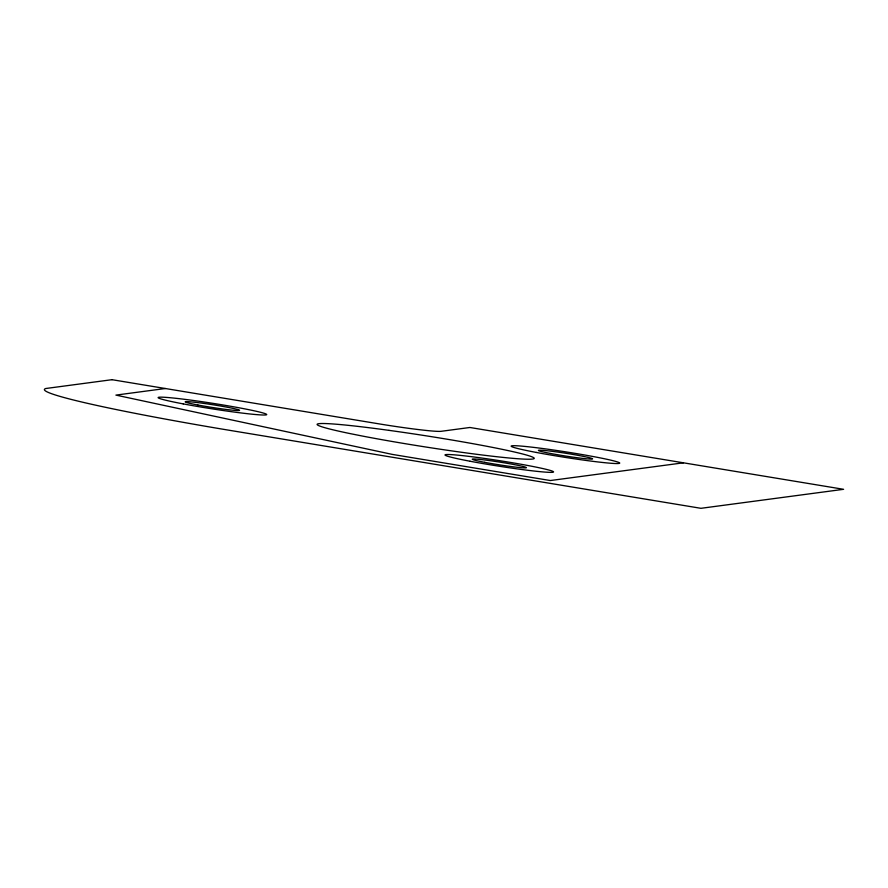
<?xml version="1.0" encoding="UTF-8"?>
<svg xmlns="http://www.w3.org/2000/svg" width="888" height="888" viewBox="0 0 888 888"><rect width="100%" height="100%" fill="white"/><g stroke="black" fill="none" stroke-linecap="round" stroke-linejoin="round"><path stroke-width="1.33" d="M165.379 388.511L115.906 395.105L392.196 454.379L550.349 480.541L683.438 462.815M111.999 379.687L45.832 388.5A235.631 11.921 8.9 0 0 221.134 428.926L700.943 508.313L843.6 489.31L469.896 427.483L441.214 431.302A54.901 2.775 8.9 0 1 378.266 423.743L111.999 379.687M388.977 430.358L382.34 429.448A109.79 5.55 8.9 0 0 350.538 433.688L361.383 435.853A109.79 5.55 8.9 0 0 532.534 459.052A109.79 5.55 8.9 0 0 395.682 431.291L388.977 430.358M183.194 403.885A54.901 2.775 8.9 0 0 266.644 414.685A54.901 2.775 8.9 0 0 187.546 399.7A54.901 2.775 8.9 0 0 183.194 403.885M550.849 453.524A27.45 1.388 8.9 0 0 592.574 458.918A27.45 1.388 8.9 0 0 553.024 451.437A27.45 1.388 8.9 0 0 550.849 453.524M197.835 404.995A27.45 1.388 8.9 0 0 239.549 410.389A27.45 1.388 8.9 0 0 200.011 402.897A27.45 1.388 8.9 0 0 197.835 404.995M484.693 462.337A27.45 1.388 8.9 0 0 526.406 467.732A27.45 1.388 8.9 0 0 486.868 460.25A27.45 1.388 8.9 0 0 484.693 462.337M470.052 461.238A54.901 2.775 8.9 0 0 553.502 472.028A54.901 2.775 8.9 0 0 474.403 457.054A54.901 2.775 8.9 0 0 470.052 461.238M536.219 452.425A54.901 2.775 8.9 0 0 619.658 463.214A54.901 2.775 8.9 0 0 540.57 448.24A54.901 2.775 8.9 0 0 536.219 452.425"/></g></svg>
